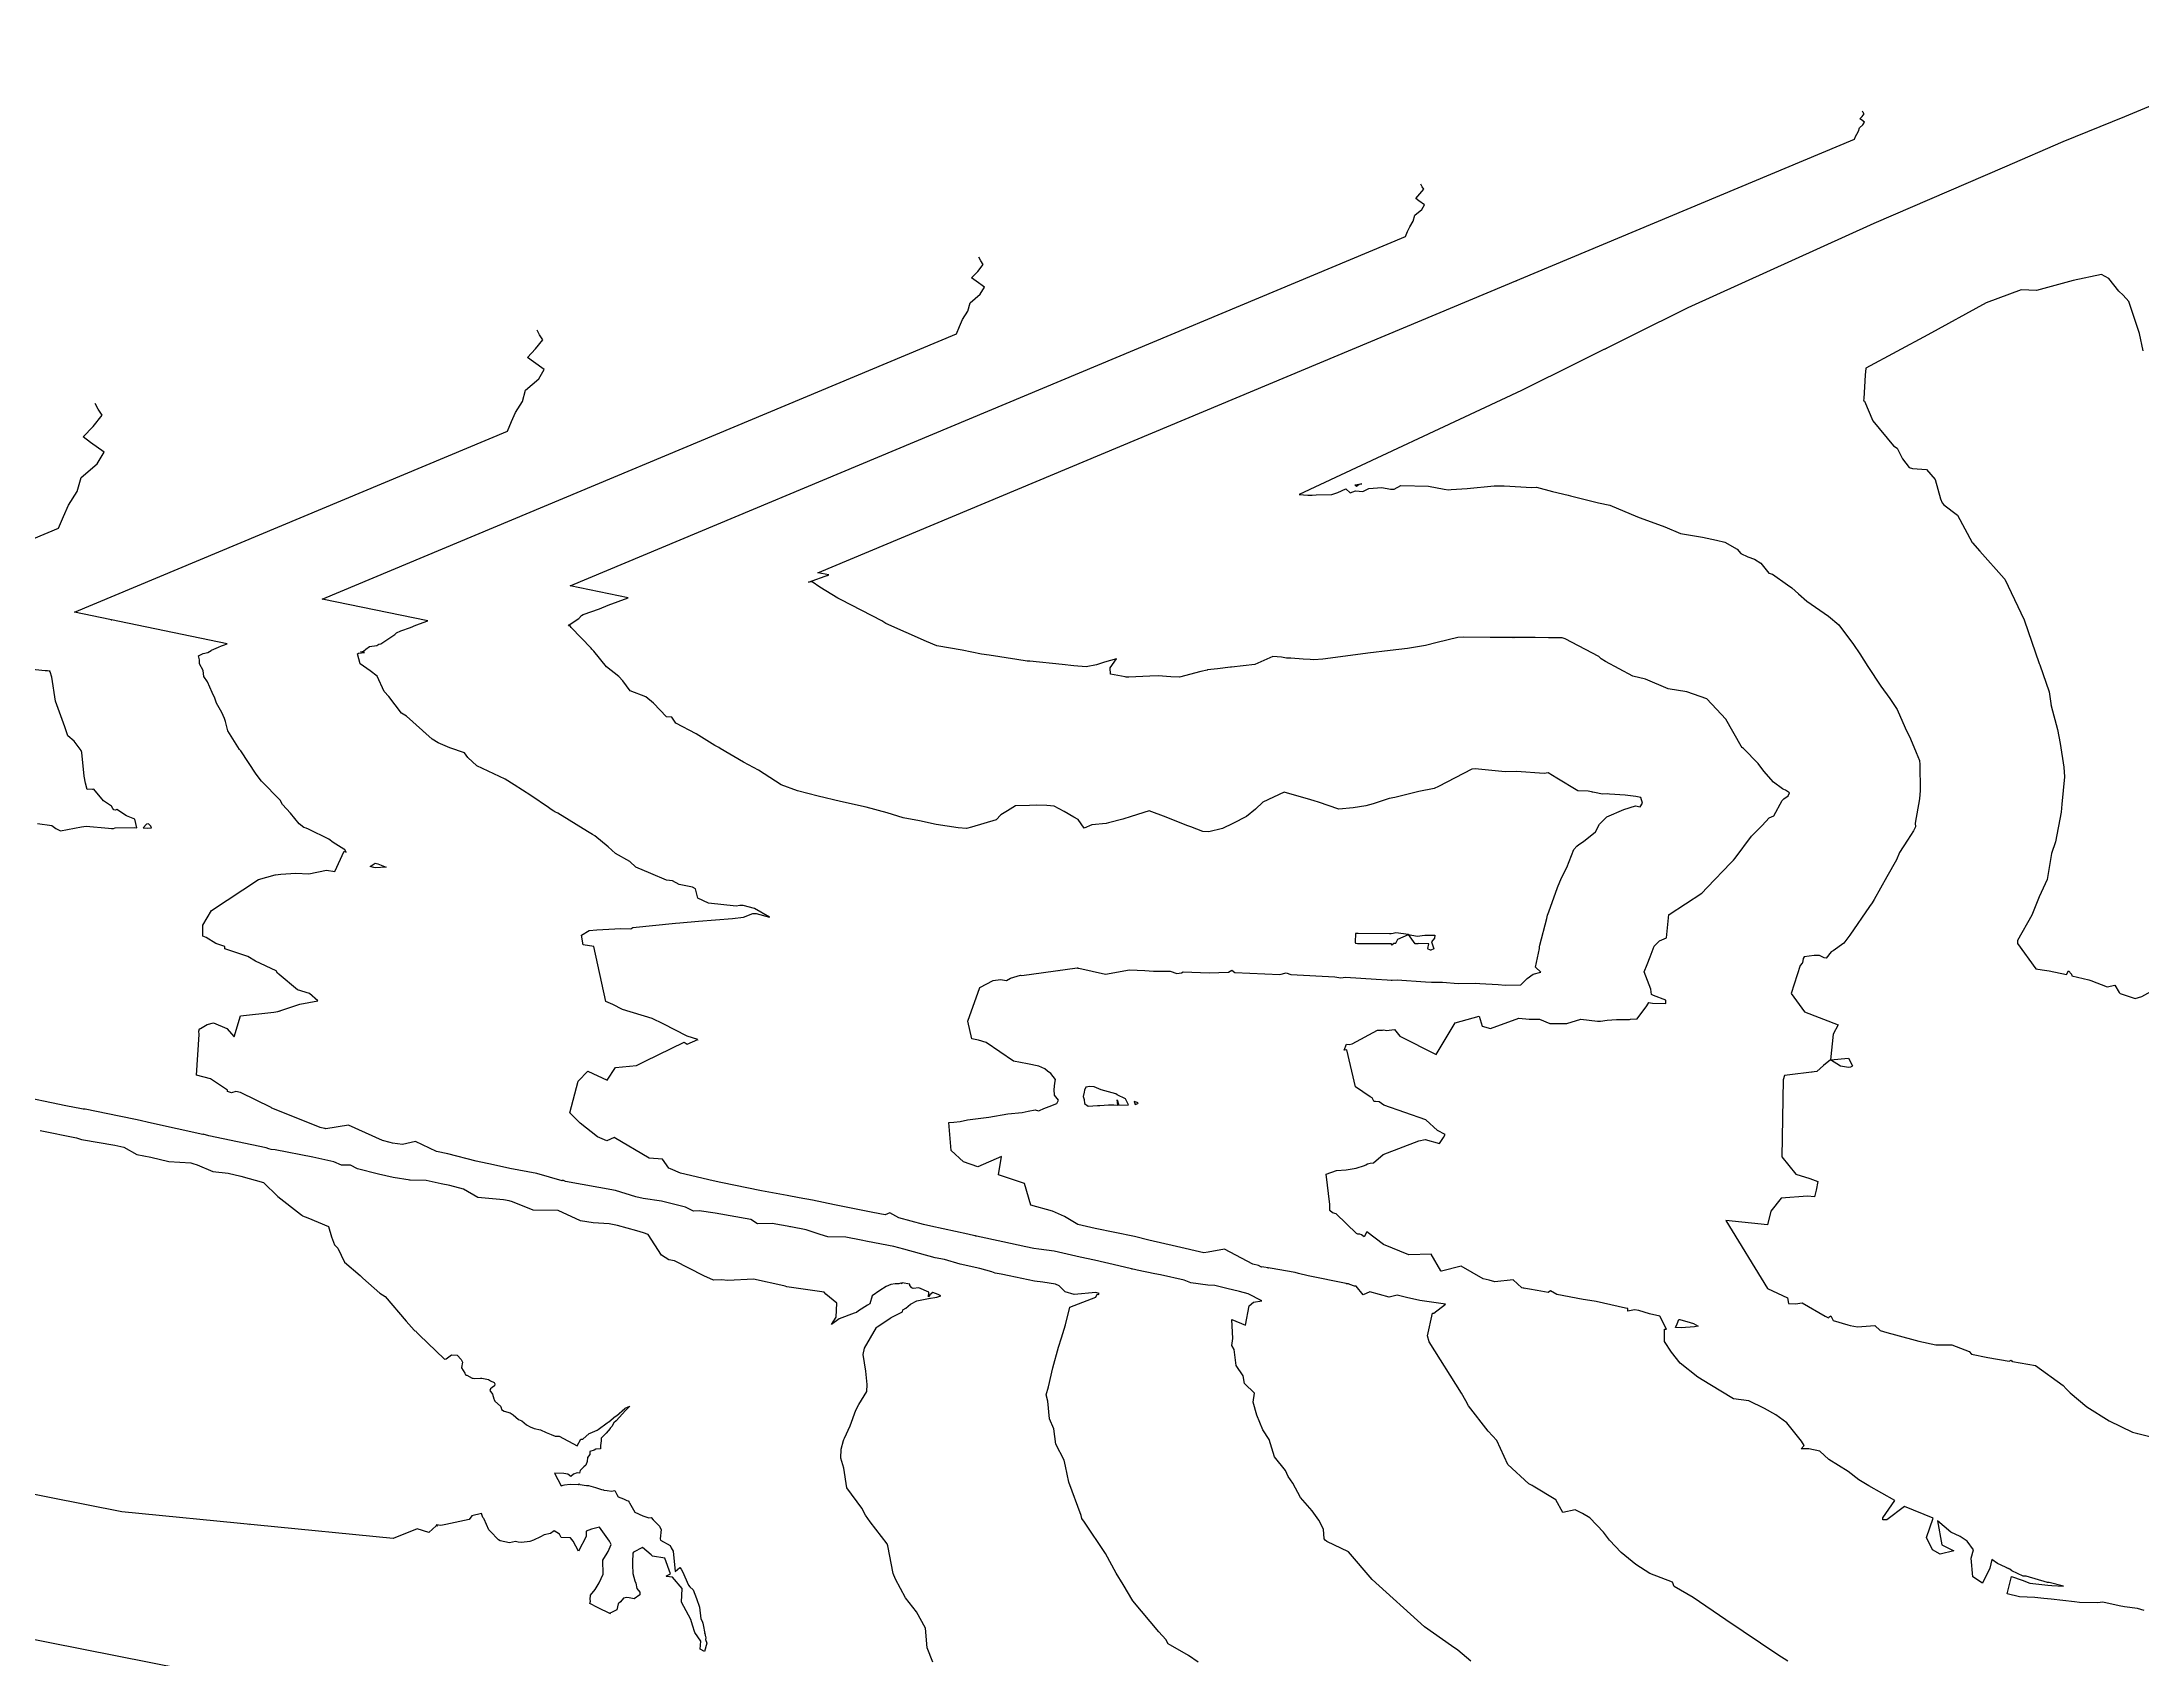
# Model space of a CAD drawing. Extents: x 1684434 to 1702565, y 997334 to 1000228.
# Drawn here: x 1685172 to 1686538, y 998176 to 999228 of the extents above; entities that cross this region are included whole.
import ezdxf

# ---------------------------------------------------------------- set-up
doc = ezdxf.new("R2010")
doc.units = 0
doc.layers.add('Default', color=7, linetype='Continuous')

msp = doc.modelspace()

# ---------------------------------------------------------------- linework, layer by layer
at = {"layer": 'Default'}
for points in [[(1686643.1, 999227.7), (1686526.7, 999179), (1686486.7, 999162.7), (1686448.7, 999146.3), (1686363.7, 999109.7), (1686242.7, 999054.9), (1686134.6, 999001.1), (1685990, 998933.5), (1685995.7, 998933), (1685998.4, 998932.9), (1686001.1, 998933.1), (1686011.2, 998933.4), (1686015.2, 998934.6), (1686020.3, 998937.1), (1686023.1, 998934.5), (1686026.6, 998935.7), (1686031.5, 998935.4), (1686035.3, 998937.3), (1686043.9, 998938), (1686049.5, 998936.9), (1686051.9, 998936.8), (1686056.2, 998939.2), (1686074.2, 998938.9), (1686084.3, 998936.9), (1686087.2, 998936.4), (1686088.8, 998936.6), (1686099.3, 998937.4), (1686116.8, 998939), (1686123.3, 998939), (1686141.3, 998938), (1686144.4, 998938.1), (1686154.8, 998935.3), (1686164.9, 998932.9), (1686166.5, 998932.6), (1686184.6, 998928), (1686192, 998926.5), (1686210, 998918.9), (1686211.7, 998918.2), (1686227.8, 998912.3), (1686238.1, 998908.1), (1686252.3, 998905.6), (1686261.4, 998903.7), (1686266.9, 998902.4), (1686274.8, 998897.9), (1686277.3, 998895.1), (1686281.9, 998892.8), (1686286.1, 998891.3), (1686290.2, 998888.8), (1686295.5, 998882.3), (1686297.9, 998881.6), (1686307.5, 998874.6), (1686310.5, 998872.8), (1686314.8, 998868.7), (1686320.1, 998864), (1686334.3, 998854.3), (1686341, 998848.6), (1686350.6, 998835.8), (1686354.7, 998829.8), (1686359.9, 998821.6), (1686368.4, 998808.8), (1686374.1, 998800.8), (1686379, 998793.6), (1686384.2, 998781.6), (1686387.7, 998774.5), (1686391.3, 998765.6), (1686393.5, 998760.3), (1686393.6, 998757.8), (1686393.9, 998740.9), (1686393.4, 998735.4), (1686390.7, 998719.7), (1686390.8, 998717.3), (1686389.6, 998714.7), (1686385.7, 998708.5), (1686380.5, 998700.6), (1686378.5, 998695.7), (1686372.3, 998684.8), (1686363.9, 998670), (1686362.7, 998667.9), (1686360.9, 998665.4), (1686348.2, 998646.8), (1686344.2, 998641.5), (1686337.4, 998636.5), (1686336, 998635.9), (1686332.7, 998631.9), (1686331.5, 998632), (1686328.5, 998633.6), (1686325, 998633.6), (1686318.5, 998632.6), (1686317.8, 998631.7), (1686317.3, 998628.7), (1686317.1, 998628.6), (1686315.9, 998627), (1686309.9, 998608.8), (1686318.6, 998596.9), (1686340.6, 998588.4), (1686337.3, 998582.5), (1686335.6, 998565.8), (1686347.2, 998566.7), (1686349.9, 998561.8), (1686349.4, 998561.4), (1686348.6, 998560.9), (1686347.3, 998560.7), (1686342, 998561.6), (1686335.6, 998565.8), (1686331.1, 998562.1), (1686326.7, 998558.2), (1686305.7, 998555.6), (1686304.7, 998552.7), (1686303.9, 998502.6), (1686313.1, 998491.4), (1686322.1, 998488.6), (1686327.3, 998486.6), (1686326.3, 998480.9), (1686325.2, 998476.7), (1686320.6, 998477.1), (1686303.4, 998475.7), (1686296.8, 998467.2), (1686294.5, 998458.3), (1686267.4, 998461.2), (1686294.6, 998417), (1686307.7, 998411), (1686308.3, 998407.3), (1686312.8, 998407), (1686317.1, 998407.6), (1686332.2, 998398.9), (1686334.3, 998397.8), (1686334.4, 998398.3), (1686335.8, 998399.2), (1686337.3, 998396.2), (1686346.9, 998393.3), (1686348.3, 998392.8), (1686353.2, 998392), (1686364.3, 998393), (1686367.9, 998389.6), (1686372.2, 998388.4), (1686377.8, 998386.8), (1686393, 998382.7), (1686404, 998380.3), (1686414.4, 998380.3), (1686425.8, 998376), (1686427.2, 998374.3), (1686437.8, 998372), (1686451.7, 998369.8), (1686453, 998370.3), (1686453.5, 998369.8), (1686453.9, 998369.4), (1686468.8, 998366.9), (1686486.8, 998353.8), (1686488.8, 998351.7), (1686491.5, 998349.1), (1686502.3, 998340), (1686516.7, 998330.9), (1686531.9, 998323.6), (1686558, 998317)], [(1686539.6, 998207.6), (1686535.2, 998208.8), (1686526.8, 998210), (1686523.4, 998210.6), (1686512.6, 998212.9), (1686509.2, 998212.5), (1686497.4, 998212.8), (1686494.2, 998213.1), (1686479, 998214.9), (1686474.3, 998215.3), (1686468.4, 998215.9), (1686458.5, 998216.5), (1686450.5, 998218.3), (1686453.2, 998229.7), (1686460.3, 998227.2), (1686465.1, 998225.3), (1686476.8, 998224.1), (1686479.5, 998223.7), (1686487.2, 998223.3), (1686477.7, 998225.7), (1686476.6, 998225.8), (1686462.9, 998229.9), (1686460.8, 998229.9), (1686453.5, 998233.3), (1686452.1, 998234.4), (1686444.1, 998238), (1686440.4, 998240.6), (1686439.1, 998235), (1686434.4, 998225.4), (1686428.1, 998229.5), (1686427, 998241.5), (1686428.6, 998246.9), (1686424.5, 998252.6), (1686420, 998255.6), (1686413.9, 998258.4), (1686405.2, 998265.9), (1686408, 998250.2), (1686415.7, 998246.3), (1686406.8, 998244.1), (1686401.9, 998246.9), (1686397.9, 998255), (1686402.4, 998267.5), (1686383.6, 998275.2), (1686372.2, 998266.4), (1686369.5, 998266.4), (1686369.5, 998267.8), (1686377.4, 998279.1), (1686360.6, 998288.6), (1686354, 998292.6), (1686347.1, 998298), (1686334.4, 998305.7), (1686328.6, 998311.1), (1686321.5, 998312.7), (1686316.5, 998312.6), (1686318.5, 998314.8), (1686316.8, 998317.6), (1686307.1, 998329.7), (1686300, 998334.8), (1686292.7, 998339), (1686282.4, 998343.9), (1686272.4, 998345.2), (1686257, 998354.6), (1686249.4, 998359.3), (1686237.7, 998368.5), (1686232.2, 998375.6), (1686227.7, 998382.6), (1686227.6, 998390.5), (1686228.9, 998390.6), (1686224.6, 998399), (1686217.8, 998400.5), (1686211, 998402.6), (1686208.2, 998403), (1686203.8, 998402.3), (1686203.8, 998403.9), (1686202.2, 998404.2), (1686183.1, 998408.5), (1686181.9, 998408.8), (1686174.7, 998409.9), (1686157.7, 998413.1), (1686153.5, 998415.5), (1686152, 998414.3), (1686144.8, 998415.6), (1686134.8, 998417.4), (1686129.2, 998422.5), (1686117.3, 998421.3), (1686113.5, 998422.4), (1686109.6, 998423.2), (1686095.3, 998431.6), (1686082.7, 998428.3), (1686082.4, 998428.3), (1686082.2, 998428.4), (1686075.8, 998439.3), (1686061.3, 998438.9), (1686044.8, 998445.6), (1686034, 998453.9), (1686032.4, 998450.5), (1686030.5, 998451.8), (1686029.4, 998452.3), (1686028.2, 998452.3), (1686027.3, 998452.7), (1686014.2, 998465.5), (1686011.7, 998466.1), (1686010, 998467.8), (1686009.9, 998471.7), (1686007.5, 998491.4), (1686014.3, 998493.8), (1686020.7, 998494.1), (1686027.1, 998495.2), (1686032.5, 998497), (1686033.3, 998497.4), (1686034.4, 998498), (1686036.2, 998498.4), (1686038.4, 998498.8), (1686044.7, 998504.1), (1686067.9, 998513), (1686072, 998513.8), (1686081.3, 998511.3), (1686083.8, 998515.1), (1686084.9, 998517.1), (1686079.9, 998519.8), (1686072.3, 998526.6), (1686045.1, 998536.3), (1686042, 998538.4), (1686039.7, 998538.7), (1686039, 998538.7), (1686038.5, 998538.9), (1686037.6, 998541), (1686037.1, 998541.1), (1686036.3, 998541.6), (1686026.6, 998548.2), (1686021.1, 998572.3), (1686019.2, 998571.9), (1686020.8, 998575.8), (1686022.6, 998575.6), (1686024.5, 998576.2), (1686040.9, 998585), (1686043.4, 998585.1), (1686044.2, 998584.9), (1686045, 998585.2), (1686046.9, 998584.8), (1686052.1, 998585.5), (1686055.4, 998581.1), (1686079.1, 998569.1), (1686091.5, 998589.8), (1686107.1, 998594), (1686109.1, 998587.7), (1686114.5, 998586.1), (1686132.9, 998592.7), (1686139.7, 998592.2), (1686142.6, 998592.1), (1686146.3, 998592.2), (1686153.1, 998589.3), (1686164, 998589.3), (1686173.1, 998592.1), (1686184, 998590.8), (1686186, 998590.9), (1686190.3, 998591.6), (1686196.5, 998591.9), (1686204.9, 998592), (1686205.5, 998592.1), (1686209.8, 998592.3), (1686216.1, 998600.9), (1686217.5, 998602.9), (1686218.5, 998602.7), (1686219.9, 998602.6), (1686228.4, 998602.3), (1686228.5, 998604.5), (1686220.4, 998607.6), (1686219.2, 998608.3), (1686218.8, 998611.7), (1686214.4, 998622.9), (1686216.3, 998627.7), (1686218.2, 998632.7), (1686220.9, 998639.6), (1686224.4, 998643), (1686229, 998645.1), (1686230.5, 998660.2), (1686230.6, 998660.3), (1686251.8, 998674), (1686255.4, 998677.8), (1686270.8, 998693.9), (1686272.5, 998695.5), (1686273.5, 998696.9), (1686284.3, 998711.2), (1686291.2, 998718.1), (1686295.7, 998723), (1686298.8, 998724.5), (1686304.2, 998734.4), (1686305.2, 998735.4), (1686308.1, 998737.4), (1686309, 998739.4), (1686306.2, 998741), (1686305.2, 998741.6), (1686304.3, 998741.9), (1686298.6, 998746.3), (1686292.2, 998753.4), (1686288.5, 998758.5), (1686278.9, 998768.1), (1686278.3, 998768.6), (1686278.1, 998768.8), (1686277.5, 998769.7), (1686267.5, 998787.2), (1686261.4, 998793.8), (1686255.2, 998800.6), (1686242.2, 998805), (1686230, 998806.9), (1686215.2, 998813.4), (1686207.1, 998815.2), (1686189.2, 998824.7), (1686186.4, 998826.5), (1686184.9, 998828), (1686163, 998839.5), (1686161, 998840.2), (1686160.2, 998840.1), (1686152.1, 998840.2), (1686143.4, 998840.3), (1686140.1, 998840.3), (1686114.3, 998840.4), (1686097.1, 998840.7), (1686093.3, 998840.5), (1686079.8, 998837.1), (1686072.2, 998835.3), (1686060.5, 998833.3), (1686049.3, 998831.9), (1686034.7, 998830.3), (1686023.5, 998828.7), (1686005.4, 998826.3), (1685999.6, 998825.8), (1685997.1, 998826.1), (1685992.6, 998826.3), (1685984.6, 998827), (1685981.7, 998826.9), (1685978.5, 998827.7), (1685972.9, 998828.1), (1685961.1, 998822.9), (1685946, 998821.2), (1685945.4, 998821.1), (1685937, 998820.1), (1685930.4, 998819.4), (1685930.1, 998819.1), (1685926.1, 998818.2), (1685912.3, 998814.5), (1685906.5, 998814.9), (1685898.3, 998815.4), (1685893, 998815.2), (1685879.3, 998814.7), (1685877.6, 998814.5), (1685876.8, 998814.8), (1685867.3, 998816.6), (1685867.1, 998820.6), (1685871.2, 998826.6), (1685863.5, 998824.4), (1685858.3, 998822.7), (1685851.6, 998821.3), (1685843.6, 998822), (1685835.9, 998822.8), (1685814.9, 998825), (1685814.4, 998825), (1685813.1, 998825), (1685806.5, 998826), (1685788.5, 998828.8), (1685783.4, 998829.6), (1685770.9, 998832.2), (1685754.4, 998835), (1685747.6, 998837.7), (1685721.3, 998849.6), (1685718.6, 998851.2), (1685692.2, 998864.9), (1685690, 998866), (1685678.3, 998873.2), (1685673.4, 998876.6), (1685670.9, 998876.4), (1685684.1, 998881.1), (1685677.1, 998882.5), (1686351.1, 999164.5), (1686351.8, 999166.2), (1686352.6, 999167.8), (1686353.8, 999169.8), (1686354.4, 999171.8), (1686356.7, 999173.9), (1686357.7, 999175.6), (1686355.8, 999177), (1686354.7, 999177.8), (1686356.2, 999179.3), (1686357.5, 999180.9), (1686356.9, 999181.8), (1686356.4, 999182.7)], [(1686307.8, 998174.5), (1686301.4, 998178.6), (1686267.6, 998201.4), (1686246.3, 998215.9), (1686234, 998223.2), (1686232.8, 998225.9), (1686218.1, 998231.5), (1686208.9, 998237.4), (1686199.5, 998245.2), (1686191.8, 998253.2), (1686187.9, 998258.4), (1686179, 998267.9), (1686174.2, 998270.7), (1686169.6, 998273), (1686161.5, 998271.3), (1686156.9, 998279.6), (1686142.3, 998288.4), (1686141.5, 998288.9), (1686139.4, 998289.9), (1686125.8, 998302.5), (1686118.5, 998318.1), (1686112.9, 998324.1), (1686100.2, 998340.6), (1686098.4, 998344), (1686095.5, 998348.8), (1686074.5, 998382.2), (1686073.4, 998386.2), (1686076.8, 998400.9), (1686077.6, 998401), (1686085.1, 998406.7), (1686068.5, 998409.2), (1686059.9, 998411.2), (1686053.7, 998412.6), (1686048.5, 998411.3), (1686036, 998414.9), (1686031.6, 998412.8), (1686027.2, 998418.4), (1686026.1, 998418.5), (1686023, 998419.5), (1686022.1, 998419.9), (1686021.7, 998420), (1686020.8, 998420), (1686020.6, 998420.2), (1685995.8, 998425.2), (1685989.5, 998426.7), (1685987.4, 998427.3), (1685971.1, 998430.2), (1685965.8, 998431.1), (1685965.6, 998430.8), (1685963.5, 998431.9), (1685960, 998432.9), (1685941.5, 998442.5), (1685930.9, 998440.7), (1685928, 998440.1), (1685910.2, 998444.3), (1685892.3, 998448.3), (1685882.9, 998450.7), (1685857.3, 998456), (1685846.1, 998458.7), (1685837.4, 998463.9), (1685829.6, 998467.2), (1685815.6, 998471.2), (1685811.5, 998485.2), (1685794.5, 998490.8), (1685796.5, 998502.8), (1685781.1, 998496.1), (1685771.7, 998499.4), (1685763.7, 998506.7), (1685762.2, 998524.9), (1685765.4, 998525.2), (1685769.6, 998525.5), (1685774.4, 998526.6), (1685788.2, 998528.5), (1685800.6, 998530.6), (1685810, 998531.5), (1685813.7, 998532.3), (1685818.3, 998533.2), (1685820.5, 998532.6), (1685821.2, 998532.7), (1685823.9, 998534), (1685827.4, 998535.4), (1685832.4, 998537.2), (1685833.6, 998539.4), (1685830.9, 998542.7), (1685830.6, 998546.5), (1685831.1, 998550.6), (1685831.5, 998552.9), (1685828.5, 998556.8), (1685826.4, 998558.3), (1685824.6, 998559.9), (1685820.8, 998561.5), (1685813.4, 998563.2), (1685804.3, 998564.8), (1685786.4, 998576.9), (1685781.6, 998578.5), (1685777.1, 998579.4), (1685774.6, 998590.9), (1685782.3, 998612.8), (1685791, 998617.2), (1685795.7, 998617.9), (1685799.7, 998617.3), (1685802.3, 998618.9), (1685808.8, 998620.8), (1685809.6, 998620.5), (1685845.7, 998625.5), (1685846.1, 998625.5), (1685846.2, 998625.4), (1685846.7, 998625.4), (1685864, 998621.5), (1685879.7, 998624.3), (1685889.6, 998623.8), (1685895.3, 998623.4), (1685906.2, 998623.3), (1685910.5, 998621.9), (1685913.5, 998622.2), (1685914.6, 998623), (1685931.5, 998622.2), (1685944.1, 998622.8), (1685945.1, 998623.3), (1685946.2, 998624), (1685948.3, 998622.5), (1685977.5, 998621.2), (1685981.5, 998622.3), (1685984.7, 998621.2), (1686013.3, 998619.6), (1686017.2, 998619.1), (1686020.1, 998619.4), (1686040.1, 998618.2), (1686047.2, 998617.8), (1686049.8, 998617.6), (1686050.5, 998617.6), (1686053.7, 998617.7), (1686072.1, 998616.5), (1686076, 998616.3), (1686077, 998616.2), (1686083.2, 998616.2), (1686093.4, 998615.4), (1686104.5, 998615.5), (1686107.6, 998615.3), (1686119.5, 998614.8), (1686124, 998614.2), (1686134.2, 998614.4), (1686138.2, 998618.5), (1686142.1, 998621.5), (1686147.3, 998622.7), (1686143.8, 998626), (1686146.4, 998638.2), (1686146.3, 998639.2), (1686146.5, 998640.2), (1686151.1, 998657.7), (1686151.5, 998659.9), (1686152.3, 998661.9), (1686158, 998677.7), (1686160.6, 998684), (1686164, 998690.7), (1686168.7, 998702.5), (1686170.5, 998704.7), (1686171.8, 998705.7), (1686174.9, 998707.7), (1686182.7, 998714.1), (1686185.3, 998718.9), (1686190.2, 998723.8), (1686201.1, 998728.6), (1686208.7, 998731), (1686211.8, 998730.3), (1686213.4, 998732.6), (1686212.3, 998736.4), (1686208.9, 998737), (1686202.1, 998737.8), (1686191.9, 998738.6), (1686190.5, 998738.8), (1686187.4, 998738.4), (1686177.9, 998740.5), (1686171.2, 998740.6), (1686157.5, 998749), (1686152, 998752.3), (1686149.4, 998752), (1686131.3, 998753.2), (1686123.9, 998753), (1686104.4, 998755), (1686102.4, 998754.7), (1686080.7, 998743.5), (1686077.8, 998742.1), (1686067.8, 998740.3), (1686052.3, 998736.3), (1686048.5, 998735.6), (1686038.1, 998732.2), (1686033.3, 998730.9), (1686025.2, 998729.6), (1686015.9, 998728.8), (1686002.6, 998733.3), (1685999.7, 998734.2), (1685997.6, 998734.8), (1685980.3, 998739.9), (1685966.3, 998733.3), (1685961.6, 998728.8), (1685955.8, 998724), (1685947, 998719.5), (1685940.1, 998716.2), (1685931.3, 998714.1), (1685927.4, 998714.3), (1685919.5, 998717.2), (1685917.6, 998718), (1685910.5, 998720.8), (1685903.5, 998723.6), (1685892.4, 998727.6), (1685880.8, 998724), (1685875.4, 998722.2), (1685866, 998719.9), (1685864.5, 998719.4), (1685855.1, 998718.6), (1685850.3, 998716.4), (1685846.4, 998722), (1685843.4, 998723.5), (1685837.1, 998727.2), (1685830.7, 998730.8), (1685826, 998731.2), (1685819, 998731.4), (1685814.7, 998731.1), (1685805.6, 998731), (1685800.3, 998727.7), (1685796.1, 998725), (1685792.9, 998721.9), (1685776.9, 998717), (1685773.6, 998716.2), (1685768.2, 998716.7), (1685753.9, 998718.7), (1685743.2, 998721.1), (1685732.4, 998723), (1685722, 998726.4), (1685708.4, 998730), (1685691.8, 998733.8), (1685677.3, 998737.2), (1685663.8, 998740.6), (1685653.2, 998744.6), (1685638.4, 998754.1), (1685628.6, 998759.3), (1685613.5, 998768.3), (1685612.6, 998768.8), (1685611, 998769.7), (1685610.1, 998770.2), (1685597.9, 998777.8), (1685584.6, 998784.6), (1685582.1, 998788.5), (1685578.6, 998788.8), (1685570.2, 998797.6), (1685565.2, 998801.7), (1685554.9, 998805.6), (1685550.3, 998812.3), (1685547.6, 998815.1), (1685539.6, 998821.4), (1685531.3, 998831.5), (1685530.1, 998832.9), (1685529.6, 998833.5), (1685516.7, 998846.9), (1685516, 998847.9), (1685514.8, 998848), (1685515.4, 998848.6), (1685521.5, 998852.7), (1685523.3, 998854.8), (1685524.3, 998855.3), (1685535.1, 998859), (1685540.7, 998861.5), (1685553.7, 998866.1), (1685515.9, 998874), (1686059.1, 999101.2), (1686060.5, 999104.4), (1686061.9, 999107.5), (1686064.2, 999111.2), (1686065.3, 999115), (1686069.7, 999118.8), (1686071.5, 999121.9), (1686067.9, 999124.5), (1686065.8, 999126), (1686068.6, 999128.9), (1686071, 999131.9), (1686070, 999133.6), (1686069.1, 999135.2)], [(1686101.6, 998174.5), (1686093.2, 998181.8), (1686089, 998184.5), (1686071.5, 998197), (1686037.4, 998227.6), (1686022.2, 998245.6), (1686008, 998252.4), (1686007, 998253.3), (1686006.2, 998254.2), (1686005.9, 998260.5), (1686002.9, 998266.3), (1685998.4, 998272.4), (1685990.9, 998281.1), (1685986, 998290.3), (1685982.9, 998294.6), (1685981.1, 998298.7), (1685973.9, 998307.4), (1685970.6, 998318.7), (1685966.5, 998325), (1685962.4, 998334.5), (1685960.2, 998343.1), (1685961, 998348.8), (1685954.5, 998355.2), (1685953.7, 998360.2), (1685949, 998366.9), (1685947.8, 998377.3), (1685946.3, 998379.9), (1685947, 998384.5), (1685946.2, 998396.8), (1685955.2, 998393.2), (1685957.5, 998405.6), (1685960.3, 998408.1), (1685965.7, 998409), (1685956.9, 998413.5), (1685951.3, 998415.1), (1685943.1, 998416.9), (1685935.2, 998419), (1685930.7, 998419.2), (1685919.6, 998420.7), (1685915.3, 998422.4), (1685899.8, 998425.8), (1685896.1, 998426.6), (1685884.7, 998428.8), (1685872.7, 998431.8), (1685857, 998435.5), (1685847.7, 998437.3), (1685830.6, 998441.3), (1685820.8, 998442.5), (1685817.4, 998442.9), (1685812.2, 998444), (1685797.3, 998447.4), (1685780.1, 998451), (1685779.8, 998451.1), (1685779.5, 998451.2), (1685779.2, 998451.3), (1685774.5, 998452.3), (1685750.6, 998457.6), (1685745.8, 998458.7), (1685729.7, 998462.9), (1685723.8, 998466.2), (1685720.7, 998464.8), (1685712.8, 998466.4), (1685699.7, 998469.1), (1685687.9, 998471.3), (1685673.6, 998474.4), (1685664.8, 998476), (1685657, 998477.5), (1685640.4, 998480.6), (1685613.9, 998486), (1685608.9, 998486.9), (1685587.7, 998491.9), (1685581.2, 998494.8), (1685580.1, 998495.3), (1685576.1, 998501.1), (1685567.3, 998501.8), (1685544.5, 998515.1), (1685539.7, 998513.1), (1685533.7, 998515.6), (1685522.5, 998524.6), (1685515.7, 998531.3), (1685521.1, 998551.9), (1685527.5, 998558.4), (1685540, 998552.5), (1685545.5, 998560.8), (1685559, 998562), (1685564.8, 998564.9), (1685590, 998577.1), (1685592, 998575.8), (1685599, 998578.9), (1685592.1, 998581.1), (1685576.5, 998589.2), (1685569.2, 998592.6), (1685549.9, 998598.4), (1685543.6, 998601.7), (1685539.1, 998603.7), (1685531.3, 998639.5), (1685524.3, 998640.5), (1685523.3, 998646.8), (1685528.2, 998649.8), (1685533.2, 998650.3), (1685548.8, 998651.2), (1685555.3, 998651), (1685556.7, 998651.8), (1685584.4, 998654.6), (1685587.2, 998654.9), (1685599.4, 998656), (1685621.5, 998657.6), (1685628.7, 998658.6), (1685634.8, 998660.8), (1685637, 998660.8), (1685645.5, 998658.6), (1685635.8, 998664.1), (1685628.5, 998666), (1685626.2, 998666), (1685623.8, 998665.6), (1685606, 998667.6), (1685599, 998670.9), (1685597.5, 998676.9), (1685595.6, 998677.9), (1685586.9, 998679.8), (1685582.5, 998682.2), (1685578.6, 998682.6), (1685568.3, 998686.8), (1685558.7, 998691.1), (1685554.8, 998694.8), (1685545.4, 998699.9), (1685540.6, 998704.2), (1685531.9, 998711.4), (1685530.5, 998712.3), (1685527.3, 998714.3), (1685507.9, 998726.1), (1685505.9, 998727.1), (1685505.4, 998727.4), (1685503.5, 998728.5), (1685501.9, 998729.9), (1685490.4, 998737.7), (1685479.5, 998744.6), (1685473.7, 998748.3), (1685455.2, 998757), (1685449.5, 998762.4), (1685447.2, 998765.4), (1685437.7, 998768.6), (1685430.2, 998771.8), (1685426.3, 998774.3), (1685409.5, 998789.3), (1685406.3, 998791.2), (1685398.1, 998802), (1685395, 998805.2), (1685390.4, 998815.2), (1685385.9, 998818.8), (1685379.3, 998823.2), (1685377.7, 998829.7), (1685378.4, 998830.1), (1685382.2, 998830.6), (1685379.7, 998831), (1685381.5, 998831.5), (1685383.1, 998832.9), (1685385.4, 998834.6), (1685390.2, 998835.3), (1685391.6, 998836), (1685392.8, 998836.2), (1685402, 998842.3), (1685403, 998843.5), (1685405.8, 998844.7), (1685412.2, 998847), (1685415.6, 998848.5), (1685423.3, 998851.2), (1685354.7, 998865.4), (1685767.1, 999038), (1685769.1, 999042.6), (1685771.1, 999047.2), (1685774.5, 999052.6), (1685776.1, 999058.1), (1685782.6, 999063.7), (1685785.3, 999068.3), (1685779.9, 999072.1), (1685777, 999074.3), (1685781, 999078.5), (1685784.6, 999082.9), (1685783, 999085.4), (1685781.7, 999087.7)], [(1686538.9, 999026.9), (1686536.6, 999038.1), (1686529.5, 999058.9), (1686525.8, 999063.1), (1686523.1, 999065.7), (1686516.6, 999073.8), (1686511.8, 999076.6), (1686493.4, 999072.5), (1686469.6, 999066.1), (1686459.6, 999066.6), (1686436.7, 999058), (1686398.9, 999037.3), (1686358.5, 999015.6), (1686358.2, 999011), (1686357.3, 998995.9), (1686357.1, 998994.6), (1686357.6, 998994.1), (1686363.1, 998981.4), (1686376.5, 998965), (1686378.9, 998963.5), (1686382.4, 998956.6), (1686386.8, 998950.9), (1686389, 998950.4), (1686397.9, 998949.6), (1686403.6, 998943.2), (1686407.2, 998930.5), (1686408.1, 998928), (1686409.2, 998926.6), (1686418.2, 998919.9), (1686427.7, 998902.1), (1686427.9, 998901.9), (1686432.6, 998896.6), (1686448.6, 998878.8), (1686449, 998878.3), (1686461.5, 998851.8), (1686471.3, 998823.4), (1686471.4, 998823.1), (1686471.6, 998822.7), (1686477.7, 998805), (1686479, 998796), (1686483.3, 998780.6), (1686484.9, 998771.4), (1686487.3, 998756.1), (1686487.7, 998749.7), (1686486.1, 998732.1), (1686485.5, 998726.8), (1686481.9, 998707.4), (1686479.3, 998700), (1686476.5, 998682.9), (1686471.2, 998671.8), (1686466.4, 998659.9), (1686457.1, 998643.3), (1686457.1, 998641.4), (1686469.1, 998624.9), (1686473.3, 998624.2), (1686477.7, 998623.5), (1686489, 998621.1), (1686490.3, 998623.5), (1686492.4, 998621.4), (1686492.5, 998620.4), (1686499.8, 998618.7), (1686503.6, 998617.8), (1686504.9, 998617.2), (1686515.6, 998613.2), (1686520.5, 998614.2), (1686523.4, 998609.5), (1686524, 998608.8), (1686533.7, 998605.6), (1686538, 998606.9), (1686543.8, 998610.2)], [(1685924.4, 998174), (1685918.1, 998178.2), (1685904.8, 998185.8), (1685903.4, 998188.7), (1685898.7, 998193.6), (1685881.8, 998213.8), (1685875.5, 998224.5), (1685871, 998231.9), (1685864.1, 998244.7), (1685850.5, 998265), (1685848.8, 998267.4), (1685848.2, 998269.3), (1685840.2, 998290.9), (1685838.1, 998301.4), (1685837.1, 998305.4), (1685831.8, 998315.8), (1685830.4, 998325.6), (1685827.7, 998332.2), (1685826.5, 998343.7), (1685825.6, 998347.9), (1685827, 998353.1), (1685829.9, 998365.3), (1685833.6, 998378.8), (1685835.5, 998384.9), (1685838, 998393.4), (1685840.9, 998404.8), (1685857.9, 998411.4), (1685858.7, 998413.3), (1685859.5, 998413.1), (1685859.9, 998413.8), (1685857.9, 998414.3), (1685843.7, 998413), (1685837.8, 998414.8), (1685834, 998418.6), (1685831.5, 998419.8), (1685823.3, 998421.1), (1685818, 998421.8), (1685801.4, 998425.3), (1685796.3, 998426.4), (1685792.4, 998427), (1685790.1, 998427.8), (1685782.4, 998430), (1685769.5, 998432.9), (1685759.4, 998435.8), (1685753.4, 998437), (1685732.9, 998442.6), (1685726.4, 998444.3), (1685709.3, 998447.5), (1685705.2, 998448.3), (1685695.2, 998450.3), (1685683.6, 998450.5), (1685678.5, 998452), (1685669.4, 998455.2), (1685659.5, 998457.1), (1685647.3, 998459.3), (1685637.8, 998459.1), (1685633.5, 998461.8), (1685610.3, 998466), (1685599.9, 998467.5), (1685596.2, 998467.3), (1685590.9, 998469.8), (1685575.3, 998473.8), (1685563.4, 998475.5), (1685558.7, 998476.5), (1685545.5, 998480.7), (1685513, 998486.6), (1685511.1, 998487.4), (1685510.7, 998487.1), (1685494.2, 998491.8), (1685476.7, 998495.1), (1685466.1, 998497.4), (1685454.8, 998499.8), (1685436.3, 998504.5), (1685429, 998506), (1685415.4, 998512.6), (1685407, 998510.6), (1685400.5, 998511.6), (1685398.9, 998512), (1685393.8, 998513.3), (1685371.9, 998523.3), (1685357.1, 998520.9), (1685356.6, 998521), (1685356.2, 998521.1), (1685353.4, 998521.7), (1685334.6, 998529.3), (1685321.9, 998534.2), (1685321.6, 998534.6), (1685301.6, 998544.4), (1685298.5, 998545.2), (1685295.7, 998544.3), (1685293.1, 998545.2), (1685293, 998545.9), (1685282.1, 998553.3), (1685272.9, 998555.8), (1685274.7, 998582.2), (1685274.4, 998584.4), (1685274.8, 998585.8), (1685275.6, 998586), (1685279.8, 998588.7), (1685283.9, 998589.8), (1685292.7, 998586.1), (1685297.5, 998580.6), (1685301.6, 998594.3), (1685323.2, 998596.6), (1685325.9, 998597.1), (1685340.1, 998601.8), (1685351.8, 998604), (1685346.4, 998608.9), (1685338.7, 998611.2), (1685326.8, 998621.3), (1685325.7, 998622.1), (1685324.7, 998623.6), (1685311.3, 998629.9), (1685306.3, 998632.9), (1685291.4, 998638), (1685291.4, 998639.5), (1685285.6, 998641.3), (1685279.3, 998645.2), (1685277.1, 998646.2), (1685277, 998653.2), (1685282.6, 998662.9), (1685313.2, 998683.1), (1685324, 998686), (1685324.1, 998686), (1685324.4, 998686), (1685327.7, 998686.4), (1685337.5, 998687.1), (1685345.9, 998686.6), (1685357.5, 998689.1), (1685362.9, 998688.3), (1685369, 998701.5), (1685370.3, 998700.7), (1685369.4, 998702.4), (1685369.3, 998702.4), (1685368.7, 998702.8), (1685361.9, 998707), (1685359, 998709.3), (1685345.8, 998715.8), (1685344.3, 998716.3), (1685342.7, 998716.8), (1685339.8, 998719.3), (1685334, 998726.2), (1685328.8, 998731.8), (1685327.3, 998734.5), (1685315.3, 998747), (1685311.8, 998751.4), (1685301.7, 998766.6), (1685301, 998767.6), (1685293.4, 998779.6), (1685291.7, 998785.8), (1685291.2, 998787.8), (1685289.4, 998791.6), (1685285.9, 998797.6), (1685284.9, 998801), (1685283.1, 998804.6), (1685280.1, 998811.5), (1685277.8, 998815.1), (1685277.2, 998818.9), (1685274.9, 998823.3), (1685275, 998825.9), (1685274.2, 998828.5), (1685277.2, 998829.9), (1685280.4, 998830.6), (1685282.4, 998832), (1685282.6, 998832.2), (1685287.3, 998834.2), (1685289.3, 998834.9), (1685290.4, 998835.4), (1685292.8, 998836.2), (1685193.5, 998856.9), (1685475.1, 998974.7), (1685477.7, 998980.8), (1685480.4, 998986.8), (1685484.9, 998994), (1685487, 999001.3), (1685495.5, 999008.6), (1685499.1, 999014.7), (1685492, 999019.7), (1685488.1, 999022.6), (1685493.4, 999028.1), (1685498.1, 999033.9), (1685496.1, 999037.2), (1685494.4, 999040.2)], [(1685032.3, 998848.4), (1685183.2, 998911.5), (1685186.4, 998919), (1685189.7, 998926.5), (1685195.3, 998935.4), (1685197.9, 998944.4), (1685208.4, 998953.4), (1685212.9, 998961), (1685204.1, 998967.3), (1685199.2, 998970.9), (1685205.8, 998977.7), (1685211.7, 998984.9), (1685209.1, 998989), (1685207, 998992.7)], [(1686029, 998940), (1686027.4, 998938.7), (1686026.2, 998939.6), (1686030.8, 998940.4), (1686029, 998940)], [(1685169.5, 998719.4), (1685178.9, 998718.2), (1685181.4, 998716.2), (1685184.5, 998714.6), (1685198.1, 998717.3), (1685201.3, 998717.7), (1685215.7, 998716.3), (1685217.6, 998716.1), (1685219, 998716.2), (1685220, 998716.5), (1685232.8, 998716.8), (1685234.2, 998716.7), (1685232.8, 998722.2), (1685227.5, 998724.4), (1685221.1, 998728.5), (1685220.3, 998728.1), (1685219.1, 998728.2), (1685218.5, 998729.1), (1685217.7, 998730.7), (1685212.5, 998734.1), (1685206.2, 998741.8), (1685201.9, 998741.5), (1685200.7, 998745.7), (1685199.9, 998750.1), (1685198.3, 998765.6), (1685198, 998766.9), (1685193.4, 998773), (1685189.3, 998776.5), (1685188.2, 998779.7), (1685187.3, 998782.4), (1685181.2, 998799), (1685178.8, 998814.6), (1685177.8, 998818), (1685177.4, 998818.3), (1685177.8, 998818.5), (1685176, 998818.7), (1685174.6, 998818.7), (1685155.7, 998820.7)], [(1685241.7, 998719.1), (1685240.5, 998719), (1685238.3, 998716.7), (1685241, 998716.3), (1685243.7, 998716.6), (1685243.2, 998717.7), (1685241.7, 998719.1)], [(1685396.3, 998691.1), (1685389.1, 998690.5), (1685388.3, 998690.9), (1685385.8, 998691.4), (1685389.1, 998693.7), (1685390.8, 998693.2), (1685396.3, 998691.1)], [(1686053, 998648.4), (1686051.1, 998647.9), (1686049.8, 998647.6), (1686048.8, 998647.6), (1686028.5, 998647.9), (1686027.8, 998647.8), (1686026.7, 998647.8), (1686026.4, 998642.2), (1686026.6, 998641.5), (1686026.9, 998641.5), (1686027.1, 998641.5), (1686027.9, 998641.4), (1686049.6, 998641.3), (1686050.4, 998640.3), (1686050.4, 998640.4), (1686050.4, 998640.4), (1686051.6, 998641.6), (1686052.8, 998641.6), (1686054.3, 998644.1), (1686061.1, 998647.3), (1686053, 998648.4)], [(1686077.6, 998638), (1686075.6, 998637.1), (1686075.4, 998637.1), (1686075, 998637.2), (1686073.9, 998637.7), (1686073.8, 998638.1), (1686074.3, 998641.1), (1686067.7, 998641.3), (1686067.2, 998641.1), (1686065.5, 998641.2), (1686061.1, 998647.3), (1686066.8, 998646.2), (1686071.8, 998646.7), (1686077.7, 998646.7), (1686078.3, 998646.7), (1686078, 998644.8), (1686076.1, 998642.4), (1686077.6, 998638)], [(1685751.9, 998174), (1685748.1, 998183.2), (1685747.1, 998196.1), (1685741.1, 998206.7), (1685734.1, 998215.8), (1685727.5, 998227.9), (1685725.9, 998231.6), (1685722.5, 998249.6), (1685722, 998250.9), (1685711.1, 998265.2), (1685708.1, 998269.6), (1685705.6, 998274.1), (1685695.9, 998287.4), (1685693.9, 998300.2), (1685691.9, 998306.6), (1685692.1, 998312.4), (1685693.6, 998318.2), (1685693.9, 998318.8), (1685694.4, 998319.6), (1685698.1, 998327.6), (1685701.7, 998337.8), (1685703.6, 998341.5), (1685708.8, 998350), (1685709.2, 998354.5), (1685708.2, 998363.2), (1685706.5, 998374.1), (1685707.4, 998378.2), (1685715.1, 998391.6), (1685715.6, 998392), (1685723.1, 998397.1), (1685724, 998397.7), (1685724.8, 998398.1), (1685732, 998401.7), (1685732.3, 998403.1), (1685734.3, 998404.2), (1685737.2, 998406.8), (1685741.5, 998409), (1685747.8, 998410.3), (1685748.9, 998410.5), (1685754.3, 998411.3), (1685757.1, 998412.2), (1685755.2, 998413.1), (1685751.7, 998414.4), (1685749.9, 998412.9), (1685748.9, 998411.5), (1685749.3, 998414.6), (1685742.8, 998417.5), (1685738.9, 998417), (1685738.2, 998417.5), (1685738.1, 998417.5), (1685736.8, 998418.9), (1685736.9, 998419.8), (1685731.9, 998420.7), (1685731.7, 998420.1), (1685731, 998420.4), (1685729.6, 998419.9), (1685727.2, 998420), (1685724.4, 998419.6), (1685721.5, 998418.2), (1685717.4, 998415.6), (1685712.3, 998412.3), (1685710.8, 998407.1), (1685709.3, 998406.2), (1685703.4, 998402.4), (1685702.1, 998401.3), (1685700.6, 998400.9), (1685690.8, 998397.2), (1685685.8, 998393.6), (1685688.9, 998398.3), (1685689.4, 998407.4), (1685682.3, 998413.2), (1685681.1, 998414.5), (1685656.8, 998418.1), (1685655.7, 998418.5), (1685655, 998418.7), (1685635.1, 998423.1), (1685618.4, 998422.1), (1685614.3, 998422.5), (1685609.1, 998422.4), (1685602.9, 998425.3), (1685583.8, 998435), (1685580.1, 998435.6), (1685575.3, 998438.7), (1685566.7, 998452), (1685563.6, 998453.2), (1685559.3, 998454.4), (1685546.8, 998458), (1685541.3, 998459), (1685531, 998459.7), (1685522.6, 998461), (1685508.1, 998467.7), (1685491.8, 998468), (1685478.5, 998473.3), (1685476.2, 998473.9), (1685472.6, 998474.6), (1685455.8, 998476.1), (1685446.5, 998481.6), (1685437.7, 998483.9), (1685432, 998485.1), (1685422.2, 998487.3), (1685411.8, 998487.5), (1685400.8, 998489.1), (1685391.2, 998491.3), (1685377.6, 998494.9), (1685373.1, 998497.1), (1685367.3, 998497.1), (1685362.2, 998499.3), (1685348.5, 998502.3), (1685324.1, 998507.2), (1685321.6, 998507.4), (1685319.9, 998507.8), (1685318.2, 998508.5), (1685281, 998516.3), (1685277.3, 998517.3), (1685277, 998517.2), (1685243.7, 998524.6), (1685234.4, 998526.7), (1685222.6, 998529), (1685200.6, 998533.6), (1685199.2, 998533.6), (1685198.2, 998533.9), (1685188, 998535.8), (1685154.7, 998542.8)], [(1685872.7, 998536.3), (1685879.1, 998536.5), (1685877.2, 998540.3), (1685871.7, 998543), (1685870.9, 998543.6), (1685861.2, 998546.1), (1685856.8, 998548.2), (1685853.9, 998548.4), (1685851.4, 998548), (1685850.5, 998545.9), (1685850.2, 998544.6), (1685849.5, 998541.8), (1685850.3, 998539.8), (1685850.4, 998537.4), (1685852.8, 998535.5), (1685858.9, 998536.1), (1685860.5, 998535.9), (1685866.1, 998536.5), (1685869.4, 998536.5), (1685872.1, 998536.3), (1685871.6, 998539.6), (1685872.7, 998536.3)], [(1685882.7, 998538.7), (1685883.3, 998536.7), (1685885.1, 998537.2), (1685885.4, 998537.8), (1685882.7, 998538.7)], [(1685171.2, 998519.7), (1685195, 998514.9), (1685198.1, 998513.9), (1685219.8, 998510.1), (1685225.7, 998508.8), (1685234.1, 998504.2), (1685243.2, 998502.3), (1685255, 998499.6), (1685269.2, 998498.7), (1685270.6, 998498.3), (1685273.3, 998497.5), (1685283.6, 998493), (1685293.5, 998491.9), (1685301.7, 998490.1), (1685316.5, 998486), (1685325.9, 998476.9), (1685340.6, 998465.4), (1685341.4, 998464.7), (1685341.8, 998464.3), (1685345.3, 998462.9), (1685358.7, 998457.2), (1685360.8, 998450.5), (1685362.7, 998445.3), (1685364.9, 998443.2), (1685369.3, 998434.2), (1685379.4, 998425.5), (1685381.2, 998423.7), (1685392.2, 998414), (1685395.6, 998411.8), (1685409.2, 998395.7), (1685414.4, 998389.9), (1685415, 998389.5), (1685415.5, 998389.3), (1685415.7, 998389), (1685416.1, 998388.5), (1685417.8, 998386.8), (1685434.3, 998371), (1685435.2, 998371.3), (1685435.4, 998371.3), (1685438.7, 998373.8), (1685442.5, 998373.7), (1685445.1, 998370.8), (1685445.9, 998369), (1685445.2, 998365.5), (1685445.3, 998365.3), (1685447.4, 998361.8), (1685447.6, 998361.5), (1685447.8, 998360.8), (1685448.4, 998360.5), (1685448.8, 998360.5), (1685452.3, 998358.7), (1685452.9, 998358.7), (1685454, 998358.4), (1685457.7, 998358.7), (1685458.6, 998358.7), (1685462.8, 998357.8), (1685464.1, 998357), (1685466.5, 998355.9), (1685466.9, 998354.9), (1685466.8, 998353.7), (1685465.2, 998352.5), (1685464.2, 998351.7), (1685463.7, 998350.6), (1685465.4, 998348.3), (1685466.3, 998345.2), (1685466.6, 998344.7), (1685467, 998343.6), (1685470.7, 998340.4), (1685471, 998339.4), (1685471.4, 998338.3), (1685473.1, 998337.1), (1685477, 998336.2), (1685478.8, 998334.8), (1685482.4, 998331.8), (1685484.5, 998330.9), (1685487.6, 998328.3), (1685489.9, 998327.1), (1685492.6, 998325.9), (1685496.6, 998325), (1685500.4, 998323.3), (1685503.5, 998322), (1685506.1, 998320.9), (1685508.9, 998320.9), (1685520.4, 998314.7), (1685522.8, 998319), (1685524.2, 998319), (1685528.2, 998322.6), (1685529, 998322.8), (1685533.4, 998324.9), (1685534.1, 998325.3), (1685540, 998329.7), (1685540.7, 998330.1), (1685541, 998330.2), (1685545.5, 998334), (1685546.1, 998334.2), (1685551.4, 998338.9), (1685551.7, 998339.1), (1685554.8, 998340.5), (1685552.7, 998338.4), (1685551.7, 998337.4), (1685548.1, 998333.2), (1685545.8, 998330.9), (1685544.3, 998329.5), (1685543, 998327.3), (1685541.9, 998326.1), (1685541.9, 998326), (1685539.4, 998322.9), (1685536.8, 998320.3), (1685536.2, 998319.6), (1685536.1, 998317.9), (1685535.6, 998314.9), (1685535.7, 998312.6), (1685532.6, 998312.4), (1685531.5, 998311.8), (1685528.8, 998310.9), (1685528.7, 998309), (1685527.3, 998307.1), (1685526.9, 998304.5), (1685526.1, 998302.1), (1685524.8, 998300.9), (1685522.5, 998298.5), (1685522, 998296.9), (1685520.6, 998297.1), (1685518.1, 998296.2), (1685516.3, 998294.7), (1685514.5, 998296.2), (1685511.9, 998296.6), (1685505.7, 998296.9), (1685510.1, 998288.7), (1685511.5, 998289.1), (1685512.2, 998289.3), (1685516, 998289.8), (1685521.2, 998289.5), (1685521.8, 998290), (1685522.2, 998289.5), (1685526.6, 998288.9), (1685527.8, 998288.8), (1685532.4, 998287.5), (1685536.4, 998286.3), (1685537.6, 998286.1), (1685537.9, 998285.9), (1685540.1, 998285.5), (1685542.9, 998285.1), (1685544.9, 998285.5), (1685546.3, 998282.9), (1685547.1, 998281.4), (1685550.7, 998280.1), (1685552.8, 998279.1), (1685553.7, 998278.8), (1685554.4, 998278), (1685554.5, 998277.6), (1685558.1, 998271.6), (1685563.2, 998269.2), (1685567, 998267.9), (1685568.6, 998268), (1685570, 998266.6), (1685571.8, 998264.5), (1685574.1, 998262.3), (1685574.3, 998261.8), (1685575.1, 998260.3), (1685574.4, 998254.1), (1685574.8, 998253.2), (1685580.9, 998249.9), (1685581.7, 998248.4), (1685582.9, 998246.1), (1685584.2, 998233), (1685587.3, 998235.5), (1685588.1, 998234.4), (1685588.9, 998232.9), (1685592.9, 998224.1), (1685593.7, 998223), (1685596, 998221), (1685598.2, 998215.4), (1685600.1, 998209.8), (1685601, 998202.2), (1685601.8, 998200.5), (1685602.2, 998199.3), (1685603.8, 998191.5), (1685604.1, 998189.7), (1685604, 998188.6), (1685604.8, 998186.2), (1685603.3, 998180.9), (1685600.5, 998182.4), (1685600.6, 998184.9), (1685601, 998187.6), (1685597.1, 998193.3), (1685595.6, 998198.1), (1685594.5, 998201.6), (1685588.3, 998212.9), (1685588.7, 998221.8), (1685582.5, 998229.3), (1685578.7, 998229.6), (1685578.5, 998229.7), (1685578.4, 998229.8), (1685578.5, 998230), (1685581.2, 998231.3), (1685577.5, 998241.6), (1685569.4, 998242.9), (1685568.9, 998243.5), (1685568.7, 998243.7), (1685563, 998248.5), (1685557.2, 998245.4), (1685556.7, 998244.8), (1685556.5, 998238.9), (1685556.4, 998237.2), (1685556.8, 998231.7), (1685558, 998226.9), (1685558.7, 998225.3), (1685559.3, 998221.9), (1685561.3, 998219.5), (1685561.2, 998217.8), (1685557.5, 998215.1), (1685554.3, 998215.7), (1685552.8, 998215.9), (1685550.7, 998215.6), (1685548.7, 998213.1), (1685547.2, 998211.8), (1685546.3, 998208), (1685542.9, 998206.2), (1685541.7, 998205.7), (1685542.1, 998205.4), (1685533.7, 998209.5), (1685528.8, 998212), (1685529.1, 998213.7), (1685529, 998214.7), (1685529.2, 998217.5), (1685532.1, 998221.1), (1685534.7, 998225.5), (1685537.5, 998231.2), (1685537.2, 998240.2), (1685540, 998244.9), (1685540.7, 998245.9), (1685542.7, 998250.5), (1685541.5, 998252.6), (1685535.1, 998261.7), (1685529.8, 998260.5), (1685526.4, 998259.1), (1685526.3, 998255.7), (1685521.3, 998246.2), (1685517.8, 998252.6), (1685516.2, 998254.7), (1685510.1, 998255), (1685509, 998257.2), (1685505.6, 998259.4), (1685503.1, 998257.7), (1685499, 998256.7), (1685496.7, 998255.4), (1685492, 998253.2), (1685489.7, 998252.4), (1685484.4, 998251.8), (1685482.1, 998252), (1685480.4, 998252.5), (1685476.4, 998251.6), (1685470.5, 998252.8), (1685469.3, 998253.4), (1685464, 998259.1), (1685463.1, 998259.9), (1685460.1, 998266.9), (1685459.8, 998267.4), (1685459.2, 998268.1), (1685458.2, 998270.6), (1685452, 998269), (1685450.3, 998266.7), (1685435.1, 998263.5), (1685431.8, 998262.9), (1685428.8, 998263.3), (1685429.6, 998262.3), (1685428.9, 998262.5), (1685424.1, 998258.3), (1685416.4, 998260.6), (1685400.8, 998254.3), (1685224.4, 998271.7), (1684866.5, 998342.5)], [(1686238.5, 998391.4), (1686234.7, 998391.6), (1686235.8, 998394), (1686237, 998396.9), (1686237.6, 998396.8), (1686244.4, 998394.8), (1686246.4, 998394.3), (1686249.6, 998392.4), (1686247.2, 998392.1), (1686238.5, 998391.4)], [(1685154.6, 998191.2), (1685749, 998073.6)]]:
    msp.add_lwpolyline(points, dxfattribs=at)

# ---------------------------------------------------------------- texts
for s, rotation, p in [(' 750.0', 22.7004, (1686130.1, 999071.5)), (' 760.0', 26.4527, (1686188.5, 999027.3)), (' 730.0', 22.7004, (1685636.8, 998982.9)), (' 710.0', 323.485, (1685200.4, 998969.4)), (' 740.0', 22.7004, (1685683.9, 998943.7)), (' 760.0', 348.2378, (1686261.2, 998903.2)), (' 750.0', 19.5017, (1685682.3, 998879.9)), (' 720.0', 348.2409, (1685216.6, 998851.6)), (' 750.0', 359.9278, (1686128.2, 998839.8)), (' 770.0', 278.0726, (1686478.2, 998797.5)), (' 730.0', 318.2437, (1685420.5, 998778.8)), (' 710.0', 3.705, (1685203.5, 998741.1)), (' 740.0', 346.9694, (1686179.2, 998739.7)), (' 740.0', 344.9925, (1685710.8, 998728.9)), (' 740.0', 7.8518, (1685832.4, 998623.1)), (' 720.0', 9.3603, (1685325.9, 998596.6)), (' 750.0', 356.1967, (1686137.3, 998591.9)), (' 730.0', 342.3668, (1685597.6, 998578.9)), (' 760.0', 6.8462, (1686322.8, 998557.2)), (' 710.0', 351.4852, (1685410.6, 998487.1)), (' 720.0', 349.4798, (1685657.7, 998456.9)), (' 700.0', 319.6186, (1685369, 998433.7)), (' 730.0', 345.9826, (1685880, 998429.5)), (' 740.0', 349.5163, (1685968.8, 998430.1)), (' 750.0', 350.0466, (1686135.5, 998416.8)), (' 710.0', 58.7849, (1685706.8, 998345.8)), (' 760.0', 345.7243, (1686534.1, 998322.5)), (' 700.0', 354.3524, (1685306.5, 998263.1)), (' 750.0', 335.8006, (1686449.9, 998234.9)), (' 700.0', 281.5508, (1685602.9, 998193.1))]:
    msp.add_text(s, height=0.5, rotation=rotation, dxfattribs=at).set_placement(p)

doc.saveas('drawing.dxf')
